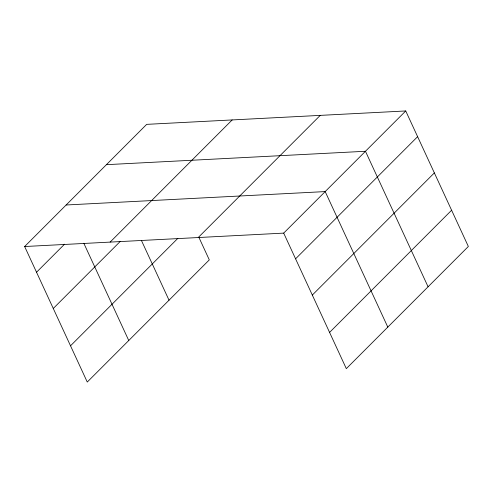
<?xml version="1.0" encoding="UTF-8"?>
<svg xmlns="http://www.w3.org/2000/svg" width="493" height="493" viewBox="0 0 493 493"><rect width="100%" height="100%" fill="white"/><g stroke="black" fill="none" stroke-linecap="round" stroke-linejoin="round"><path stroke-width="0.74" d="M24.65 246.525L146.68 124.359L405.733 110.956L468.35 246.475L346.32 368.641L283.697 233.115L24.65 246.525L87.267 382.044L209.303 259.885L198.999 237.583M36.531 272.235L64.552 244.189M110.136 242.1L232.166 119.941M53.275 308.47L120.341 241.336M70.524 345.809L177.862 238.353M198.211 237.54L320.247 115.38M283.697 233.115L405.733 110.956M295.578 258.831L417.614 136.672M312.322 295.067L434.358 172.907M329.577 332.405L451.606 210.24M106.414 164.674L365.461 151.271L428.078 286.79M66.142 204.989L325.189 191.586L387.806 327.105M141.423 240.455L169.031 300.194M83.816 243.246L128.759 340.509"/></g></svg>
